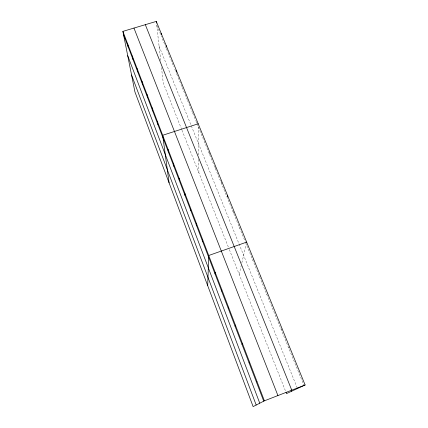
<?xml version="1.0" encoding="UTF-8"?>
<svg xmlns="http://www.w3.org/2000/svg" width="428" height="428" viewBox="0 0 428 428"><rect width="100%" height="100%" fill="white"/><g stroke="black" fill="none" stroke-linecap="round" stroke-linejoin="round"><path stroke-width="0.32" stroke-dasharray="2.14 1.6" d="M209.581 154.39L209.629 152.405M215.407 168.643L215.498 166.738M221.335 183.157L221.474 181.344M233.533 213.016L233.763 211.389M239.808 228.37L240.087 226.84M239.199 274.359L241.248 265.488M241.836 262.926L246.202 244.019M252.921 260.465L253.435 258.715M259.78 277.242L260.363 275.643M266.772 294.362L267.441 292.923M281.201 329.672L282.036 328.581M288.643 347.889L289.563 346.98M156.942 25.552L161.586 36.915M162.33 38.745L165.31 46.042M165.561 46.652L166.305 48.476M166.556 49.081L170.601 58.984M170.852 59.604L173.816 66.854M174.795 69.25L176.507 73.445M176.753 74.044L181.986 86.852M182.232 87.446L187.314 99.885M187.56 100.489L192.488 112.548M192.734 113.147L195.74 120.514M195.992 121.129L196.741 122.97M196.992 123.58L203.862 140.395M204.113 141.005L245.223 241.611M245.469 242.216L303.762 384.884M159.088 46.154L297.487 388.517M181.745 129.631L163.255 83.059L161.308 65.81M181.98 130.23L228.648 247.785M229.36 249.583L285.802 391.764M156.696 24.952L160.714 60.567M198.25 126.651L198.672 156.011M198.72 159.269L198.918 172.901"/><path stroke-width="0.64" d="M207.703 285.674L208.73 255.495L246.64 242.12M215.065 273.99L215.193 272.363M227.498 196.8L227.621 195.65M221.592 291.045L221.79 289.579M228.252 308.454L228.52 307.154M235.052 326.227L235.395 325.098M241.997 344.369L242.414 343.427M249.085 362.901L249.588 362.147M256.329 381.83L256.912 381.278M305.121 384.981L264.402 400.827L253.119 406.6L134.927 91.908L122.879 31.378L156.295 21.4L305.121 384.981L286.53 393.589L286.043 392.374M198.207 123.788L162.683 135.28L169.092 182.868M145.322 24.674L291.762 390.181M291.094 390.004L291.591 391.245M133.959 28.071L277.922 395.568M122.879 31.378L264.402 400.827M123.574 34.871L263.728 401.17M127.721 55.694L259.764 403.197M131.556 74.986L256.19 405.032M127.555 43.586L128.218 47.005M132.316 56.009L132.937 59.342M137.158 68.646L137.741 71.899M142.08 81.507L142.626 84.669M147.093 94.593L147.601 97.664M152.197 107.915L152.662 110.889M157.392 121.477L157.814 124.35M168.07 149.345L168.397 152.01M156.295 21.4L156.493 23.176M173.554 163.667L173.832 166.219M161.222 33.438L161.345 34.598M166.235 45.684L166.342 46.818M179.145 178.257L179.369 180.696M184.837 193.119L185.008 195.436M176.518 70.813L176.614 72.107M190.642 208.27L190.76 210.458M196.554 223.71L196.618 225.77M202.583 239.45L202.583 241.371"/></g></svg>
